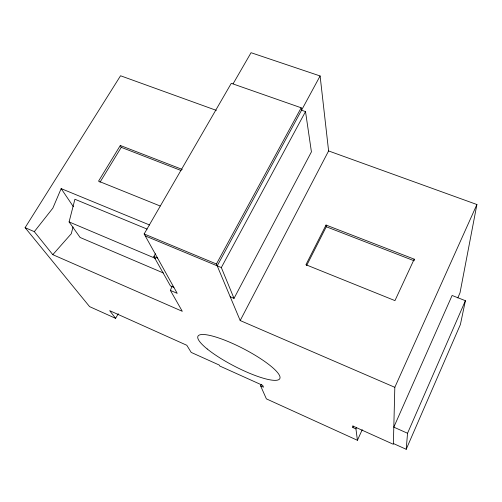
<?xml version="1.0" encoding="UTF-8"?>
<svg xmlns="http://www.w3.org/2000/svg" width="502" height="502" viewBox="0 0 502 502"><rect width="100%" height="100%" fill="white"/><g stroke="black" fill="none" stroke-linecap="round" stroke-linejoin="round"><path stroke-width="0.75" d="M233.11 83.765L251.056 52.704L320.107 75.965L328.603 150.939L476.9 204.521L394.823 387.312L393.373 444.289L352.636 425.922L352.868 427.535L355.943 428.921L357.424 440.292L266.38 398.864L260.613 385.887L261.31 384.488M414.144 260.231L414.213 259.151L326.036 225.047L305.931 264.736L394.961 300.616L414.213 259.151M393.392 443.53L406.2 449.296L407.542 433.257L465.398 300.704L452.101 295.471L393.813 427.146L407.542 433.257M476.9 204.521L460.001 292.867L457.793 297.887M465.398 300.704L460.403 324.518L406.2 449.296M163.301 272.956L80.107 237.471L69.094 221.922L74.898 199.25L147.111 229.094M73.035 226.935L71.303 233.712L52.798 254.671L34.312 231.654L25.1 227.676L120.549 75.764L216.318 110.371M52.798 254.671L182.295 311.309L170.379 290.401L172.117 286.127M149.577 224.984L61.156 188.608L52.842 208.161L34.312 231.654M357.424 440.292L362.237 429.687M352.868 427.535L353.515 426.11M355.943 428.921L356.577 427.535M306.596 265.627L326.275 226.753L326.036 225.047M394.823 387.312L240.194 320.546L328.603 150.939M230.205 296.77L234.014 298.389L311.422 151.861L305.517 111.601L301.551 110.208L301.181 107.786L231.284 83.326L144.149 233.951L177.206 293.35L170.379 290.401M234.014 298.389L221.326 267.56L305.517 111.601M240.194 320.546L216.431 263.983L301.181 107.786M217.215 265.847L320.107 75.965M173.887 287.389L170.423 285.902L153.863 256.509L155.407 253.792M25.1 227.676L89.594 306.634L115.617 318.356L118.271 313.706M182.257 169.431L120.304 145.473L98.536 181.159L160.132 205.983M99.986 182.27L121.258 147.343L120.304 145.473M121.258 147.343L181.09 170.517M326.275 226.753L414.112 260.776M144.149 233.951L216.431 263.983M145.241 235.909L221.326 267.56M153.863 256.509L157.572 258.072M69.094 221.922L155.607 258.48M260.613 385.887L263.5 387.193L262.703 385.373L219.744 366.008L219.217 365.042L191.199 352.417L186.8 345.276L109.693 310.669L115.617 318.356M61.156 188.608L73.392 206.705M207.194 348.959A46.102 9.833 27.4 0 0 277.48 380.114A46.102 9.833 27.4 0 0 231.911 343.167A46.102 9.833 27.4 0 0 207.194 348.959"/></g></svg>
